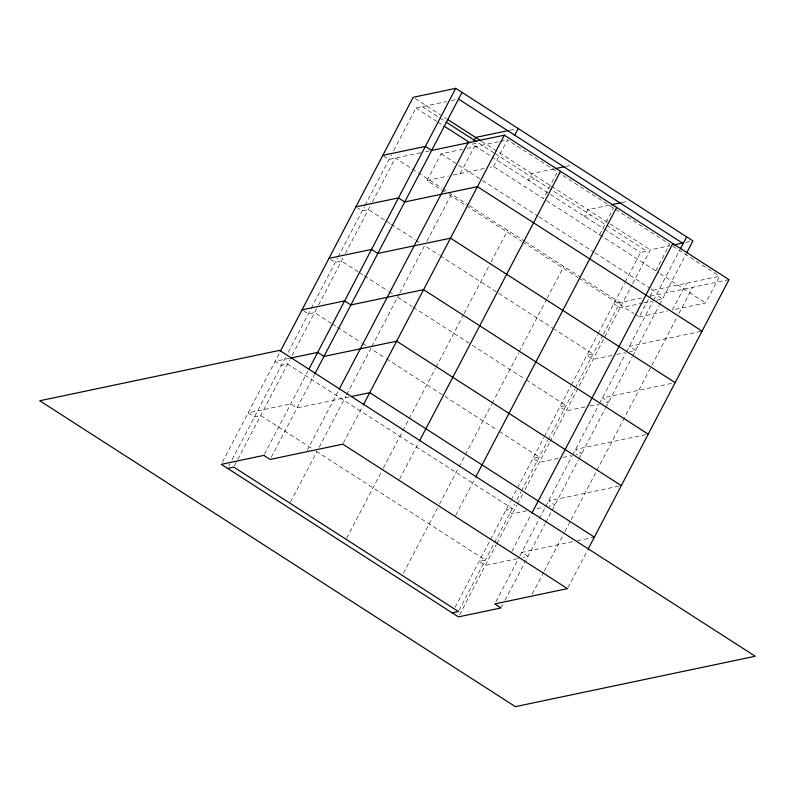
<?xml version="1.0" encoding="UTF-8"?>
<svg xmlns="http://www.w3.org/2000/svg" width="795" height="795" viewBox="0 0 795 795"><rect width="100%" height="100%" fill="white"/><g stroke="black" fill="none" stroke-linecap="round" stroke-linejoin="round"><path stroke-width="0.6" stroke-dasharray="3.98 2.98" d="M222.421 462.153L279.701 352.583M228.692 466.188L229.844 464.002M232.13 459.619L285.981 356.617M288.267 352.235L310.606 309.503M311.183 308.41L337.527 258.007M338.104 256.914L364.458 206.511M365.024 205.408L391.369 155.015M393.654 150.643L415.954 108.001L446.412 101.601M234.356 465.979L237.218 460.494M237.794 459.401L289.917 359.688M292.212 355.305L317.98 306.005M318.557 304.902L343.192 257.789M345.477 253.406L371.831 203.003M372.408 201.91L395.314 158.086L442.119 188.177M264.417 454.303L307.953 371.036M271.264 457.244L314.234 375.071M444.763 191.893L427.094 180.525L441.046 153.833L462.412 149.341M307.039 450.705L338.541 390.444M460.325 173.539L474.277 146.846M290.513 502.092L316.867 451.689M319.153 447.307L346.073 395.811M346.65 394.717L370.709 348.697L385.267 358.058M371.851 346.501L399.348 293.911M399.925 292.818L424.55 245.695L439.118 255.066M426.845 241.312L451.481 194.199M343.38 443.073L362.858 405.818M493.546 166.562L507.508 139.87L557.384 171.949L543.432 198.641L493.546 166.562L489.988 167.308M346.67 538.215L382.763 469.179M383.339 468.086L402.24 431.923M402.807 430.83L408.541 419.879M409.107 418.776L435.461 368.373M436.038 367.28L463.525 314.691M464.101 313.588L490.455 263.185M491.022 262.092L507.637 230.321M399.537 479.186L419.015 441.931M403.403 573.235L438.92 505.302M439.496 504.199L458.397 468.046M458.973 466.953L464.697 455.992M465.274 454.899L491.618 404.496M492.194 403.403L518.549 353M519.115 351.897L546.612 299.308M547.189 298.214L563.794 266.434M599.599 234.764L613.551 208.071M455.704 515.309L475.181 478.053M455.058 607.37L489.998 540.53M490.575 539.437L510.619 501.089M511.195 499.995L516.919 489.034M517.495 487.941L543.84 437.538M544.416 436.445L570.77 386.042M571.337 384.939L597.691 334.536M598.257 333.443L624.592 283.09M625.158 281.996L640.591 252.472L646.822 251.16L550.1 188.962M458.993 610.451L493.934 543.611M494.51 542.508L514.564 504.159M516.849 499.777L520.864 492.105M521.431 491.012L547.785 440.609M548.351 439.516L574.706 389.113M575.282 388.02L602.769 335.42M603.345 334.327L619.961 302.557L581.473 277.803M459.609 614.694L496.269 544.565M496.845 543.472L516.899 505.123M517.466 504.03L522.623 494.162M524.919 489.78L549.544 442.666M550.12 441.573L632.025 284.888M632.601 283.795L650.36 249.839L669.281 245.864M655.756 270.876L669.708 244.184L559.471 173.29M511.861 551.422L530.762 515.269M635.026 314.244L639.19 316.927L653.142 290.225L719.594 276.262L705.642 302.965L672.411 309.941L686.373 283.249M495.911 601.716L519.393 556.788M519.97 555.695L572.092 455.982M572.668 454.889L599.023 404.486M599.589 403.393L625.943 352.99M626.51 351.897L652.864 301.494M653.44 300.391L679.735 250.087M501.615 606.843L502.758 604.657M505.054 600.275L545.151 523.577M545.718 522.474L578.372 460.017M578.939 458.924L605.293 408.521M605.87 407.428L632.214 357.025M632.79 355.931L659.135 305.528M659.711 304.435L686.055 254.042M532.253 594.084L543.71 572.162M544.287 571.068L564.331 532.72M564.907 531.626L570.631 520.665M571.207 519.572L596.409 471.365M596.985 470.262L676.605 317.96M678.9 313.578L692.644 287.283M568.028 587.545L587.495 550.289M451.252 100.587L456.101 99.574M509.893 130.241L514.623 129.247M420.754 152.739L389.083 159.388L382.812 155.353M425.603 151.716L429.24 150.961M467.152 148.347L499.2 141.609M500.383 141.361L507.508 139.87M427.094 180.525L448.45 176.033M453.2 175.039L485.238 168.311M554.224 168.848L531.756 173.568L528.268 180.236L534.498 178.935M566.05 166.364L571.973 165.121M609.208 205.209L587.922 209.681L584.434 216.359L590.665 215.048M622.217 202.477L628.13 201.234M685.837 242.386L690.567 241.392M289.31 358.366L275.12 361.347L281.4 365.382L287.621 364.08L512.268 508.542L506.037 509.853L512.308 513.888L526.499 510.907M641.764 297.976L613.73 303.859L620.001 307.894L642.469 303.173M650.24 296.187L728.985 279.651M643.652 302.925L651.93 301.186M656.66 300.192L662.573 298.95L656.302 294.915M639.19 316.927L667.671 310.934M349.134 396.993L297.042 407.934L290.771 403.9L248.199 412.844L254.47 416.878L260.7 415.576L312.703 449.016M700.852 331.396L629.382 346.411L635.652 350.446L629.739 351.688M612.001 355.425L593.08 359.4L586.809 355.355L593.04 354.053L554.552 329.299M616.731 354.431L625.009 352.692M671.507 383.409L602.451 397.917L608.731 401.952L602.819 403.194M585.08 406.921L566.159 410.896L559.879 406.861L566.11 405.549L525.555 379.463M589.811 405.927L598.088 404.188M645.798 434.646L575.53 449.413L581.811 453.448L575.898 454.69M558.16 458.417L539.239 462.392L532.958 458.357L539.189 457.046L498.634 430.96M562.89 457.423L571.168 455.684M618.868 486.152L548.61 500.91L554.88 504.944L548.967 506.186M537.142 508.671L544.237 507.18M572.569 541.723L521.689 552.406L527.959 556.44L523.229 557.434M577.409 540.699L594.372 537.142M517.316 558.676L485.387 565.384L479.117 561.35L485.347 560.048L313.747 449.682M672.828 246.192L719.594 276.262M415.248 98.63L446.462 118.713M481.84 141.46L550.478 185.603M551.521 186.278L650.36 249.839M422.185 106.699L438.82 117.402M439.864 118.067L445.061 121.406M493.943 152.849L478.342 142.812L472.111 144.124L490.833 156.158M494.977 153.514L549.057 188.296M415.954 108.001L436.753 121.377M437.787 122.052L442.994 125.391M491.866 156.834L603.157 228.394M604.19 229.069L640.591 252.472M546.553 200.648L658.876 272.884M659.91 273.55L705.642 302.965M441.046 153.833L457.682 164.525M458.725 165.191L481.591 179.909M482.635 180.574L537.738 216.011M538.781 216.677L593.875 252.114M594.918 252.78L650.022 288.217M651.065 288.893L653.142 290.225M443.153 188.852L447.317 191.525M448.36 192.191L468.116 204.901M469.159 205.567L524.273 241.014M525.316 241.69L580.439 277.137M448.927 194.566L465.562 205.259M466.595 205.935L521.699 241.372M522.742 242.038L577.846 277.475M578.889 278.141L633.983 313.578M390.236 223.624L368.393 209.582L362.162 210.894L357.68 208.012M391.269 224.299L415.189 239.683M416.232 240.348L419.353 242.356M440.152 255.732L553.519 328.633M358.108 271.781L341.472 261.078L335.242 262.39L330.76 259.508M359.151 272.447L363.315 275.13M364.349 275.795L388.268 291.179M389.312 291.845L392.432 293.852M397.629 297.201L412.188 306.562M413.231 307.228L471.475 344.682M472.508 345.358L524.511 378.798M331.187 323.277L314.552 312.574L308.321 313.886L302.04 309.851M332.231 323.943L336.384 326.626M337.428 327.292L361.347 342.675M362.391 343.341L366.545 346.024M386.31 358.724L497.591 430.294"/><path stroke-width="1.19" d="M280.277 351.489L413.161 97.298L455.734 88.354L692.932 240.895L686.632 252.939M309.096 368.84L455.734 88.354M314.8 373.968L462.014 92.389M339.117 389.351L467.997 142.812M474.108 140.308L475.599 137.446L508.711 130.489M363.434 404.725L504.348 135.18L728.985 279.651L588.071 549.186M514.683 135.18L518.171 128.502M419.591 440.837L560.505 171.293M475.748 476.96L616.662 207.416M531.915 513.073L672.828 243.528M680.311 248.994L686.651 236.86M382.812 155.353L425.385 146.409L431.655 150.444L504.348 135.18M355.892 206.859L398.464 197.905L404.734 201.95L477.417 186.676L702.065 331.147M555.407 168.6L564.867 166.612M328.961 258.355L371.543 249.411L377.814 253.446L450.497 238.172L675.144 382.643M611.574 204.713L621.034 202.725M302.04 309.851L344.613 300.908L350.893 304.942L423.576 289.668L648.213 434.14M674.011 244.87L683.471 242.882M290.493 358.118L317.692 352.404L323.972 356.438L396.655 341.174L621.293 485.636M351.559 396.486L369.735 392.67L594.372 537.142M227.549 468.384L233.78 467.072L458.427 611.544L452.196 612.846M458.526 99.057L683.163 243.528M447.505 119.379L480.796 140.794M446.104 122.082L476.265 141.48M444.027 126.067L470.034 142.782M279.611 350.366L39.75 400.76L515.389 706.646L755.25 656.253L279.611 350.366M263.851 455.406L221.278 464.35L458.467 616.89L501.039 607.946L494.768 603.902L567.451 588.638L342.804 444.166L270.121 459.44L263.851 455.406"/></g></svg>
